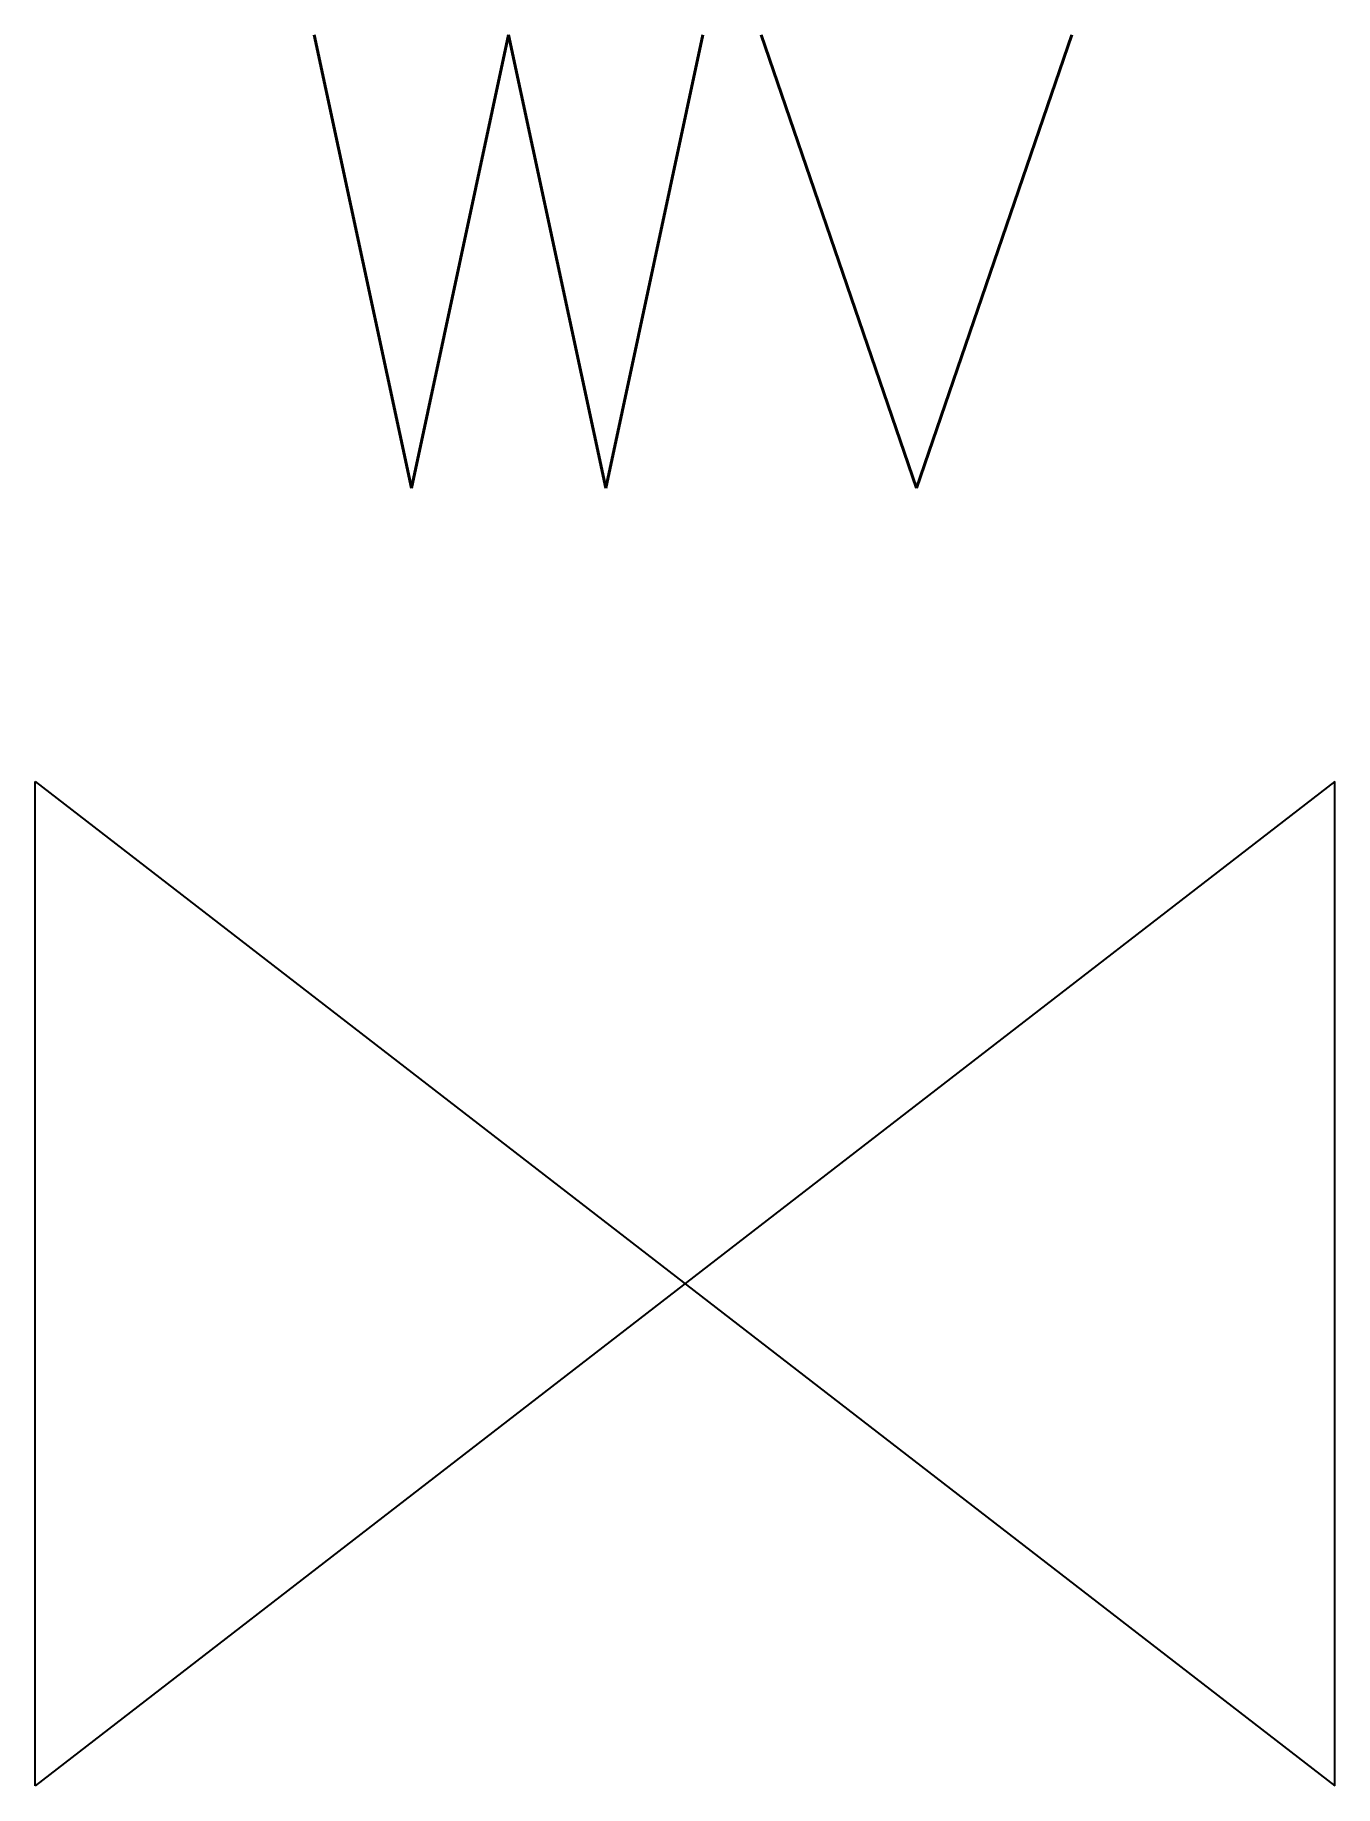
# Model space of a CAD drawing. Header units: feet. Extents: x -0.08 to 0.08, y -0.062 to 0.153.
import ezdxf
from ezdxf.enums import TextEntityAlignment as Align

# ---------------------------------------------------------------- set-up
doc = ezdxf.new("R2010")
doc.units = ezdxf.units.FT
doc.header["$MEASUREMENT"] = 0
doc.styles.add('S4', font='simplex', dxfattribs={"height": 0.0556})

msp = doc.modelspace()

# ---------------------------------------------------------------- linework, layer by layer
at = {"color": 0, "linetype": 'ByBlock', "lineweight": -2}
for p, q in [((0.07974, 0.06163), (-0.07974, -0.06163)), ((-0.07974, 0.06163), (0.07974, -0.06163)), ((-0.07974, -0.06163), (-0.07974, 0.06163)), ((0.07974, -0.06163), (0.07974, 0.06163))]:
    msp.add_line(p, q, dxfattribs=at)

# ---------------------------------------------------------------- texts
at = {"color": 0, "linetype": 'ByBlock', "lineweight": -2, "style": 'S4'}
msp.add_text('WV', height=0.0556, dxfattribs=at).set_placement((-0.0002, 0.09761), align=Align.CENTER)

doc.saveas('drawing.dxf')
